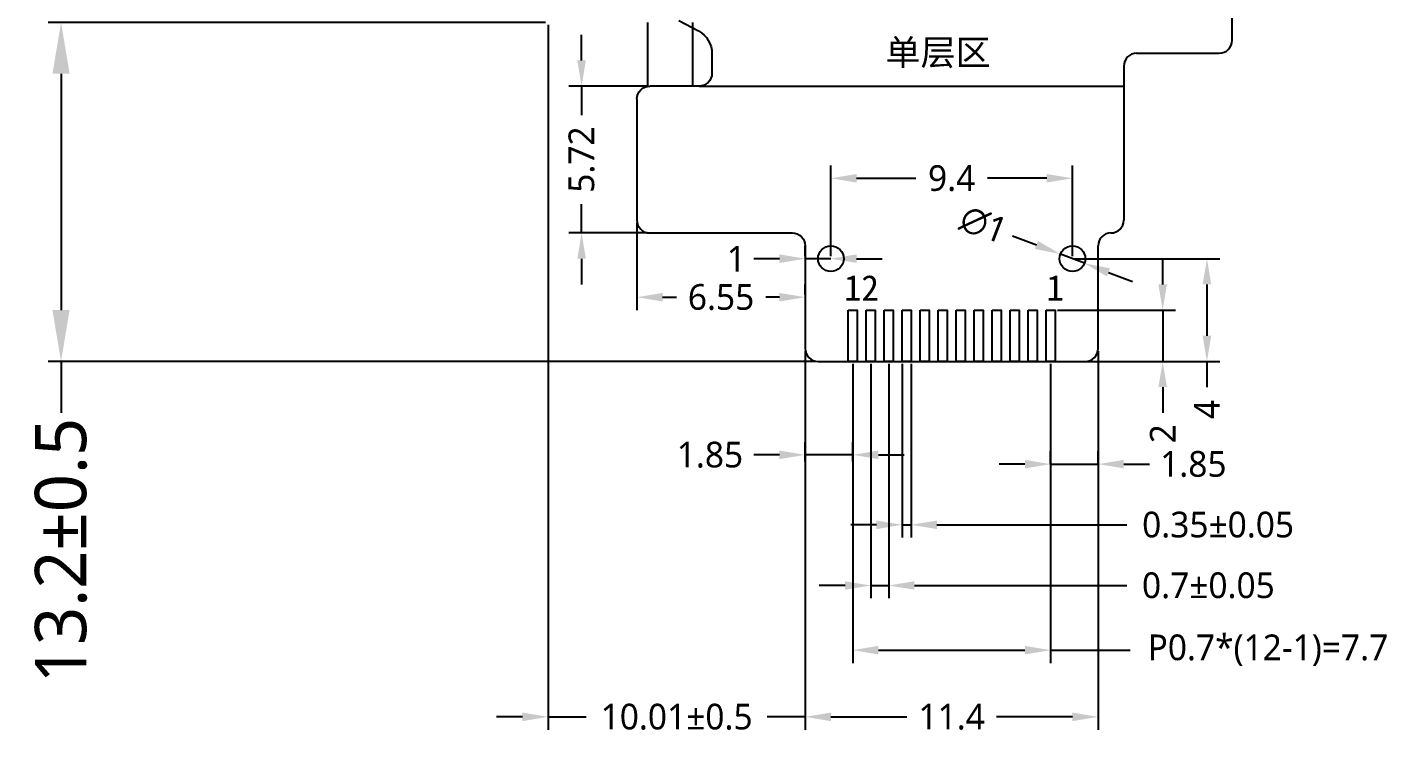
# Model space of a CAD drawing. Header units: millimetres. Extents: x 830 to 1412, y 1788 to 1993.
# Drawn here: x 869.8 to 922.9, y 1859.6 to 1887.1 of the extents above; entities that cross this region are included whole.
import ezdxf

# ---------------------------------------------------------------- set-up
doc = ezdxf.new("R2010")
doc.units = ezdxf.units.MM
for name, color, linetype in [('2-BL-FPC', 2, 'Continuous'), ('3-LCD', 4, 'Continuous'), ('3-LCD-FPC', 40, 'Continuous'), ('6-标注', 255, 'Continuous')]:
    doc.layers.add(name, color=color, linetype=linetype)
doc.styles.add('PIN文字1', font='', dxfattribs={"height": 4})
doc.styles.add('宋体', font='')
doc.styles.get('PIN文字1').set_extended_font_data('Microsoft YaHei')
doc.styles.get('宋体').set_extended_font_data('Microsoft YaHei')
doc.dimstyles.new('ZY-G1-0.05', dxfattribs={"dimtxt": 1, "dimasz": 1, "dimexe": 0.5, "dimexo": 0.1, "dimgap": 0.5, "dimtad": 0, "dimdsep": 46, "dimtxsty": '宋体', "dimcen": 2, "dimclrd": 7, "dimclre": 7, "dimclrt": 7, "dimadec": 0, "dimazin": 2, "dimtol": 1, "dimtp": 0.05, "dimtm": 0.05, "dimtfac": 1, "dimtmove": 0, "dimatfit": 3, "dimfxl": 1, "dimtolj": 1, "dimarcsym": 0})
doc.dimstyles.new('ZY-G1-0.1默认', dxfattribs={"dimtxt": 1, "dimasz": 1, "dimexe": 0.5, "dimexo": 0.1, "dimgap": 0.5, "dimtad": 0, "dimdsep": 46, "dimtxsty": '宋体', "dimcen": 2, "dimclrd": 7, "dimclre": 7, "dimclrt": 7, "dimadec": 0, "dimazin": 2, "dimtp": 0.1, "dimtm": 0.1, "dimtfac": 1, "dimtmove": 0, "dimatfit": 3, "dimfxl": 1, "dimtolj": 1, "dimarcsym": 0})
doc.dimstyles.new('ZY-G1-0.5', dxfattribs={"dimtxt": 1, "dimasz": 1, "dimexe": 0.5, "dimexo": 0.1, "dimgap": 0.5, "dimtad": 0, "dimdsep": 46, "dimtxsty": '宋体', "dimcen": 2, "dimclrd": 7, "dimclre": 7, "dimclrt": 7, "dimadec": 0, "dimazin": 2, "dimtol": 1, "dimtp": 0.5, "dimtm": 0.5, "dimtfac": 1, "dimtmove": 0, "dimatfit": 3, "dimfxl": 1, "dimtolj": 1, "dimarcsym": 0})
doc.dimstyles.new('ZY-G2-0.5', dxfattribs={"dimtxt": 2, "dimasz": 2, "dimexe": 0.5, "dimexo": 0.1, "dimgap": 0.1, "dimtad": 0, "dimdec": 3, "dimdsep": 46, "dimtxsty": '宋体', "dimcen": 2, "dimclrd": 7, "dimclre": 7, "dimclrt": 7, "dimadec": 0, "dimazin": 2, "dimtol": 1, "dimtp": 0.5, "dimtm": 0.5, "dimtfac": 1, "dimtdec": 3, "dimtmove": 0, "dimatfit": 3, "dimfxl": 1, "dimtolj": 1, "dimarcsym": 0})

# ---------------------------------------------------------------- blocks, each defined once
blk = doc.blocks.new('*D323')
at = {"layer": '6-标注', "color": 7, "lineweight": -2, "transparency": 16777216}
for p, q in [((900.083, 1874.459), (900.083, 1859.722)), ((911.483, 1874.459), (911.483, 1859.722)), ((901.083, 1860.222), (904.042, 1860.222)), ((910.483, 1860.222), (907.524, 1860.222))]:
    blk.add_line(p, q, dxfattribs=at)
at = {"layer": '6-标注', "color": 7, "transparency": 16777216}
for points in [[(901.083, 1860.389), (901.083, 1860.055), (900.083, 1860.222)], [(910.483, 1860.389), (910.483, 1860.055), (911.483, 1860.222)]]:
    blk.add_solid(points, dxfattribs=at)
at = {"layer": 'Defpoints', "color": 0, "transparency": 16777216}
for p in [(900.083, 1874.559), (911.483, 1874.559), (900.083, 1860.222)]:
    blk.add_point(p, dxfattribs=at)
at = {"layer": '6-标注', "color": 7, "transparency": 16777216, "insert": (905.783, 1860.222), "char_height": 1, "attachment_point": 5, "style": '宋体'}
blk.add_mtext('\\A1;11.4', dxfattribs=at)
blk = doc.blocks.new('*D324')
at = {"layer": '6-标注', "color": 7, "lineweight": -2, "transparency": 16777216}
for p, q in [((901.933, 1873.959), (901.933, 1862.318)), ((909.633, 1873.959), (909.633, 1862.318)), ((902.933, 1862.818), (908.633, 1862.818)), ((909.633, 1862.818), (912.734, 1862.818))]:
    blk.add_line(p, q, dxfattribs=at)
at = {"layer": '6-标注', "color": 7, "transparency": 16777216}
for points in [[(902.933, 1862.985), (902.933, 1862.652), (901.933, 1862.818)], [(908.633, 1862.985), (908.633, 1862.652), (909.633, 1862.818)]]:
    blk.add_solid(points, dxfattribs=at)
at = {"layer": 'Defpoints', "color": 0, "transparency": 16777216}
for p in [(901.933, 1874.059), (909.633, 1874.059), (909.633, 1862.818)]:
    blk.add_point(p, dxfattribs=at)
at = {"layer": '6-标注', "color": 7, "transparency": 16777216, "insert": (918.091, 1862.818), "char_height": 1, "attachment_point": 5, "style": '宋体'}
blk.add_mtext('\\A1;P0.7*(12-1)=7.7', dxfattribs=at)
blk = doc.blocks.new('*D325')
at = {"layer": '6-标注', "color": 7, "lineweight": -2, "transparency": 16777216}
for p, q in [((902.633, 1873.959), (902.633, 1864.836)), ((903.333, 1873.959), (903.333, 1864.836)), ((901.633, 1865.336), (900.633, 1865.336)), ((902.633, 1865.336), (903.333, 1865.336)), ((904.333, 1865.336), (912.605, 1865.336))]:
    blk.add_line(p, q, dxfattribs=at)
at = {"layer": '6-标注', "color": 7, "transparency": 16777216}
for points in [[(901.633, 1865.503), (901.633, 1865.17), (902.633, 1865.336)], [(904.333, 1865.503), (904.333, 1865.17), (903.333, 1865.336)]]:
    blk.add_solid(points, dxfattribs=at)
at = {"layer": 'Defpoints', "color": 0, "transparency": 16777216}
for p in [(902.633, 1874.059), (903.333, 1874.059), (903.333, 1865.336)]:
    blk.add_point(p, dxfattribs=at)
at = {"layer": '6-标注', "color": 7, "transparency": 16777216, "insert": (915.775, 1865.336), "char_height": 1, "attachment_point": 5, "style": '宋体'}
blk.add_mtext('\\A1;0.7±0.05', dxfattribs=at)
blk = doc.blocks.new('*D326')
at = {"layer": '6-标注', "color": 7, "lineweight": -2, "transparency": 16777216}
for p, q in [((903.858, 1873.959), (903.858, 1867.199)), ((904.208, 1873.959), (904.208, 1867.199)), ((902.858, 1867.699), (901.858, 1867.699)), ((903.858, 1867.699), (904.208, 1867.699)), ((905.208, 1867.699), (912.594, 1867.699))]:
    blk.add_line(p, q, dxfattribs=at)
at = {"layer": '6-标注', "color": 7, "transparency": 16777216}
for points in [[(902.858, 1867.865), (902.858, 1867.532), (903.858, 1867.699)], [(905.208, 1867.865), (905.208, 1867.532), (904.208, 1867.699)]]:
    blk.add_solid(points, dxfattribs=at)
at = {"layer": 'Defpoints', "color": 0, "transparency": 16777216}
for p in [(903.858, 1874.059), (904.208, 1874.059), (904.208, 1867.699)]:
    blk.add_point(p, dxfattribs=at)
at = {"layer": '6-标注', "color": 7, "transparency": 16777216, "insert": (916.152, 1867.699), "char_height": 1, "attachment_point": 5, "style": '宋体'}
blk.add_mtext('\\A1;0.35±0.05', dxfattribs=at)
blk = doc.blocks.new('*D317')
at = {"layer": '6-标注', "color": 7, "lineweight": -2, "transparency": 16777216}
for p, q in [((909.633, 1870.064), (909.633, 1870.56)), ((911.483, 1870.064), (911.483, 1870.56)), ((908.633, 1870.06), (907.633, 1870.06)), ((909.633, 1870.06), (911.483, 1870.06)), ((912.483, 1870.06), (913.483, 1870.06))]:
    blk.add_line(p, q, dxfattribs=at)
at = {"layer": '6-标注', "color": 7, "transparency": 16777216}
for points in [[(908.633, 1870.226), (908.633, 1869.893), (909.633, 1870.06)], [(912.483, 1870.226), (912.483, 1869.893), (911.483, 1870.06)]]:
    blk.add_solid(points, dxfattribs=at)
at = {"layer": 'Defpoints', "color": 0, "transparency": 16777216}
for p in [(909.633, 1869.964), (911.483, 1870.06), (911.483, 1869.964)]:
    blk.add_point(p, dxfattribs=at)
at = {"layer": '6-标注', "color": 7, "transparency": 16777216, "insert": (915.189, 1870.06), "char_height": 1, "attachment_point": 5, "style": '宋体'}
blk.add_mtext('\\A1;1.85', dxfattribs=at)
blk = doc.blocks.new('*D318')
at = {"layer": '6-标注', "color": 7, "lineweight": -2, "transparency": 16777216}
for p, q in [((899.083, 1870.422), (898.083, 1870.422)), ((900.083, 1870.16), (900.083, 1870.922)), ((901.933, 1870.422), (900.083, 1870.422)), ((901.933, 1870.16), (901.933, 1870.922)), ((902.933, 1870.422), (903.933, 1870.422))]:
    blk.add_line(p, q, dxfattribs=at)
at = {"layer": '6-标注', "color": 7, "transparency": 16777216}
for points in [[(899.083, 1870.588), (899.083, 1870.255), (900.083, 1870.422)], [(902.933, 1870.588), (902.933, 1870.255), (901.933, 1870.422)]]:
    blk.add_solid(points, dxfattribs=at)
at = {"layer": 'Defpoints', "color": 0, "transparency": 16777216}
for p in [(901.933, 1870.422), (900.083, 1870.06), (901.933, 1870.06)]:
    blk.add_point(p, dxfattribs=at)
at = {"layer": '6-标注', "color": 7, "transparency": 16777216, "insert": (896.377, 1870.422), "char_height": 1, "attachment_point": 5, "style": '宋体'}
blk.add_mtext('\\A1;1.85', dxfattribs=at)
blk = doc.blocks.new('*D327')
at = {"layer": '6-标注', "color": 7, "lineweight": -2, "transparency": 16777216}
for p, q in [((901.083, 1878.159), (901.083, 1881.689)), ((910.483, 1878.159), (910.483, 1881.689)), ((902.083, 1881.189), (904.393, 1881.189)), ((909.483, 1881.189), (907.173, 1881.189))]:
    blk.add_line(p, q, dxfattribs=at)
at = {"layer": '6-标注', "color": 7, "transparency": 16777216}
for points in [[(902.083, 1881.356), (902.083, 1881.022), (901.083, 1881.189)], [(909.483, 1881.356), (909.483, 1881.022), (910.483, 1881.189)]]:
    blk.add_solid(points, dxfattribs=at)
at = {"layer": 'Defpoints', "color": 0, "transparency": 16777216}
for p in [(910.483, 1881.189), (901.083, 1878.059), (910.483, 1878.059)]:
    blk.add_point(p, dxfattribs=at)
at = {"layer": '6-标注', "color": 7, "transparency": 16777216, "insert": (905.783, 1881.189), "char_height": 1, "attachment_point": 5, "style": '宋体'}
blk.add_mtext('\\A1;9.4', dxfattribs=at)
blk = doc.blocks.new('*D328')
at = {"layer": '6-标注', "color": 7, "lineweight": -2, "transparency": 16777216}
for p, q in [((910.583, 1878.059), (916.217, 1878.059)), ((915.717, 1877.059), (915.717, 1875.059)), ((911.083, 1874.059), (916.217, 1874.059)), ((915.717, 1874.059), (915.717, 1873.059))]:
    blk.add_line(p, q, dxfattribs=at)
at = {"layer": '6-标注', "color": 7, "transparency": 16777216}
for points in [[(915.551, 1877.059), (915.884, 1877.059), (915.717, 1878.059)], [(915.551, 1875.059), (915.884, 1875.059), (915.717, 1874.059)]]:
    blk.add_solid(points, dxfattribs=at)
at = {"layer": 'Defpoints', "color": 0, "transparency": 16777216}
for p in [(910.483, 1878.059), (910.983, 1874.059), (915.717, 1874.059)]:
    blk.add_point(p, dxfattribs=at)
at = {"layer": '6-标注', "color": 7, "transparency": 16777216, "insert": (915.717, 1872.19), "char_height": 1, "attachment_point": 5, "rotation": 90, "style": '宋体'}
blk.add_mtext('\\A1;4', dxfattribs=at)
blk = doc.blocks.new('*D329')
at = {"layer": '6-标注', "color": 7, "lineweight": -2, "transparency": 16777216}
for p, q in [((900.083, 1878.159), (900.083, 1878.559)), ((901.083, 1878.159), (901.083, 1878.559)), ((899.083, 1878.059), (898.083, 1878.059)), ((901.083, 1878.059), (900.083, 1878.059)), ((902.083, 1878.059), (903.083, 1878.059))]:
    blk.add_line(p, q, dxfattribs=at)
at = {"layer": '6-标注', "color": 7, "transparency": 16777216}
for points in [[(899.083, 1878.226), (899.083, 1877.893), (900.083, 1878.059)], [(902.083, 1878.226), (902.083, 1877.893), (901.083, 1878.059)]]:
    blk.add_solid(points, dxfattribs=at)
at = {"layer": 'Defpoints', "color": 0, "transparency": 16777216}
for p in [(900.083, 1878.059), (900.083, 1878.059), (901.083, 1878.059)]:
    blk.add_point(p, dxfattribs=at)
at = {"layer": '6-标注', "color": 7, "transparency": 16777216, "insert": (897.405, 1878.059), "char_height": 1, "attachment_point": 5, "style": '宋体'}
blk.add_mtext('\\A1;1', dxfattribs=at)
blk = doc.blocks.new('*D330')
at = {"layer": '6-标注', "color": 7, "lineweight": -2, "transparency": 16777216}
for p, q in [((908.147, 1878.95), (909.081, 1878.594)), ((910.95, 1877.881), (910.016, 1878.238)), ((911.884, 1877.525), (912.819, 1877.169))]:
    blk.add_line(p, q, dxfattribs=at)
at = {"layer": '6-标注', "color": 7, "transparency": 16777216}
for points in [[(909.141, 1878.75), (909.022, 1878.438), (910.016, 1878.238)], [(911.944, 1877.681), (911.825, 1877.369), (910.95, 1877.881)]]:
    blk.add_solid(points, dxfattribs=at)
at = {"layer": 'Defpoints', "color": 0, "transparency": 16777216}
for p in [(910.016, 1878.238), (910.95, 1877.881)]:
    blk.add_point(p, dxfattribs=at)
at = {"layer": '6-标注', "color": 7, "transparency": 16777216, "insert": (907.027, 1879.378), "char_height": 1, "attachment_point": 5, "rotation": 339.1248, "style": '宋体'}
blk.add_mtext('\\A1;∅1', dxfattribs=at)
blk = doc.blocks.new('*D331')
at = {"layer": '6-标注', "color": 7, "lineweight": -2, "transparency": 16777216}
for p, q in [((893.535, 1879.459), (893.535, 1876.059)), ((900.083, 1876.659), (900.083, 1877.059)), ((894.535, 1876.559), (895.072, 1876.559)), ((899.083, 1876.559), (898.545, 1876.559))]:
    blk.add_line(p, q, dxfattribs=at)
at = {"layer": '6-标注', "color": 7, "transparency": 16777216}
for points in [[(894.535, 1876.726), (894.535, 1876.393), (893.535, 1876.559)], [(899.083, 1876.726), (899.083, 1876.393), (900.083, 1876.559)]]:
    blk.add_solid(points, dxfattribs=at)
at = {"layer": 'Defpoints', "color": 0, "transparency": 16777216}
for p in [(893.535, 1879.559), (900.083, 1876.559), (900.083, 1876.559)]:
    blk.add_point(p, dxfattribs=at)
at = {"layer": '6-标注', "color": 7, "transparency": 16777216, "insert": (896.809, 1876.559), "char_height": 1, "attachment_point": 5, "style": '宋体'}
blk.add_mtext('\\A1;6.55', dxfattribs=at)
blk = doc.blocks.new('*D332')
at = {"layer": '6-标注', "color": 7, "lineweight": -2, "transparency": 16777216}
for p, q in [((891.381, 1885.776), (891.381, 1886.776)), ((893.935, 1884.776), (890.881, 1884.776)), ((891.381, 1884.776), (891.381, 1883.649)), ((891.381, 1879.059), (891.381, 1880.187)), ((893.935, 1879.059), (890.881, 1879.059)), ((891.381, 1878.059), (891.381, 1877.059))]:
    blk.add_line(p, q, dxfattribs=at)
at = {"layer": '6-标注', "color": 7, "transparency": 16777216}
for points in [[(891.215, 1885.776), (891.548, 1885.776), (891.381, 1884.776)], [(891.215, 1878.059), (891.548, 1878.059), (891.381, 1879.059)]]:
    blk.add_solid(points, dxfattribs=at)
at = {"layer": 'Defpoints', "color": 0, "transparency": 16777216}
for p in [(894.035, 1884.776), (891.381, 1879.059), (894.035, 1879.059)]:
    blk.add_point(p, dxfattribs=at)
at = {"layer": '6-标注', "color": 7, "transparency": 16777216, "insert": (891.381, 1881.918), "char_height": 1, "attachment_point": 5, "rotation": 90, "style": '宋体'}
blk.add_mtext('\\A1;5.72', dxfattribs=at)
blk = doc.blocks.new('*D344')
at = {"layer": '6-标注', "color": 7, "lineweight": -2, "transparency": 16777216}
for p, q in [((913.996, 1877.059), (913.996, 1878.059)), ((909.908, 1876.059), (914.496, 1876.059)), ((913.996, 1876.059), (913.996, 1874.059)), ((909.908, 1874.059), (914.496, 1874.059)), ((913.996, 1873.059), (913.996, 1872.059))]:
    blk.add_line(p, q, dxfattribs=at)
at = {"layer": '6-标注', "color": 7, "transparency": 16777216}
for points in [[(913.829, 1877.059), (914.162, 1877.059), (913.996, 1876.059)], [(913.829, 1873.059), (914.162, 1873.059), (913.996, 1874.059)]]:
    blk.add_solid(points, dxfattribs=at)
at = {"layer": 'Defpoints', "color": 0, "transparency": 16777216}
for p in [(909.808, 1876.059), (909.808, 1874.059), (913.996, 1874.059)]:
    blk.add_point(p, dxfattribs=at)
at = {"layer": '6-标注', "color": 7, "transparency": 16777216, "insert": (913.996, 1871.245), "char_height": 1, "attachment_point": 5, "rotation": 90, "style": '宋体'}
blk.add_mtext('\\A1;2', dxfattribs=at)
blk = doc.blocks.new('*D352')
at = {"layer": '3-LCD', "color": 7, "lineweight": -2, "transparency": 16777216}
for p, q in [((889.976, 1887.259), (870.623, 1887.259)), ((871.123, 1885.259), (871.123, 1876.059)), ((900.483, 1874.059), (870.623, 1874.059)), ((871.123, 1874.059), (871.123, 1872.059))]:
    blk.add_line(p, q, dxfattribs=at)
at = {"layer": '3-LCD', "color": 7, "transparency": 16777216}
for points in [[(870.789, 1885.259), (871.456, 1885.259), (871.123, 1887.259)], [(870.789, 1876.059), (871.456, 1876.059), (871.123, 1874.059)]]:
    blk.add_solid(points, dxfattribs=at)
at = {"layer": 'Defpoints', "color": 0, "transparency": 16777216}
for p in [(890.076, 1887.259), (871.123, 1874.059), (900.583, 1874.059)]:
    blk.add_point(p, dxfattribs=at)
at = {"layer": '3-LCD', "color": 7, "transparency": 16777216, "insert": (871.123, 1866.697), "char_height": 2, "attachment_point": 5, "rotation": 90, "style": '宋体'}
blk.add_mtext('\\A1;13.2±0.5', dxfattribs=at)
blk = doc.blocks.new('*D353')
at = {"layer": '3-LCD', "color": 7, "lineweight": -2, "transparency": 16777216}
for p, q in [((890.076, 1887.159), (890.076, 1859.722)), ((900.083, 1874.459), (900.083, 1859.722)), ((889.076, 1860.222), (888.076, 1860.222)), ((890.076, 1860.222), (891.561, 1860.222)), ((900.083, 1860.222), (898.598, 1860.222)), ((901.083, 1860.222), (902.083, 1860.222))]:
    blk.add_line(p, q, dxfattribs=at)
at = {"layer": '3-LCD', "color": 7, "transparency": 16777216}
for points in [[(889.076, 1860.389), (889.076, 1860.055), (890.076, 1860.222)], [(901.083, 1860.389), (901.083, 1860.055), (900.083, 1860.222)]]:
    blk.add_solid(points, dxfattribs=at)
at = {"layer": 'Defpoints', "color": 0, "transparency": 16777216}
for p in [(890.076, 1887.259), (900.083, 1874.559), (890.076, 1860.222)]:
    blk.add_point(p, dxfattribs=at)
at = {"layer": '3-LCD', "color": 7, "transparency": 16777216, "insert": (895.079, 1860.222), "char_height": 1, "attachment_point": 5, "style": '宋体'}
blk.add_mtext('\\A1;10.01±0.5', dxfattribs=at)

msp = doc.modelspace()

# ---------------------------------------------------------------- linework, layer by layer
at = {"layer": '2-BL-FPC'}
for p, q in [((893.9492, 1887.2595), (893.9492, 1884.7689)), ((895.6992, 1887.2595), (895.6992, 1884.7763))]:
    msp.add_line(p, q, dxfattribs=at)
at = {"layer": '3-LCD-FPC'}
for p, q in [((912.4829, 1885.5595), (912.4829, 1879.5595)), ((895.9542, 1884.7763), (912.4829, 1884.7763)), ((911.9829, 1879.0595), (911.9829, 1879.0595)), ((911.4829, 1874.5595), (911.4829, 1878.5595))]:
    msp.add_line(p, q, dxfattribs=at)
msp.add_lwpolyline([(912.9829, 1886.0595), (916.1963, 1886.0595, 0.4142136), (916.6963, 1886.5595), (916.6963, 1888.4885)], format="xyb", dxfattribs=at)
at = {"layer": '3-LCD-FPC', "color": 40}
for points in [[(895.1599, 1887.3363), (895.9271, 1886.9245)], [(896.4542, 1886.0434), (896.4542, 1885.2763)], [(895.9542, 1884.7763), (894.0348, 1884.7763)]]:
    msp.add_lwpolyline(points, dxfattribs=at)
for points in [[(895.9271, 1886.9245, -0.2762768), (896.4542, 1886.0434)], [(893.5348, 1884.2763, -0.4142136), (894.0348, 1884.7763)], [(896.4542, 1885.2763, -0.4142136), (895.9542, 1884.7763)], [(893.5348, 1884.2763), (893.5348, 1879.5595, 0.4142136), (894.0348, 1879.0595), (899.5829, 1879.0595, -0.4142136), (900.0829, 1878.5595), (900.0829, 1874.5595, 0.4142136), (900.5829, 1874.0595), (910.9829, 1874.0595)]]:
    msp.add_lwpolyline(points, format="xyb", dxfattribs=at)
at = {"layer": '3-LCD-FPC'}
for points in [[(901.7579, 1876.0595), (902.1079, 1876.0595), (902.1079, 1874.0595), (901.7579, 1874.0595)], [(902.4579, 1876.0595), (902.8079, 1876.0595), (902.8079, 1874.0595), (902.4579, 1874.0595)], [(903.1579, 1876.0595), (903.5079, 1876.0595), (903.5079, 1874.0595), (903.1579, 1874.0595)], [(903.8579, 1876.0595), (904.2079, 1876.0595), (904.2079, 1874.0595), (903.8579, 1874.0595)], [(904.5579, 1876.0595), (904.9079, 1876.0595), (904.9079, 1874.0595), (904.5579, 1874.0595)], [(905.2579, 1876.0595), (905.6079, 1876.0595), (905.6079, 1874.0595), (905.2579, 1874.0595)], [(905.9579, 1876.0595), (906.3079, 1876.0595), (906.3079, 1874.0595), (905.9579, 1874.0595)], [(906.6579, 1876.0595), (907.0079, 1876.0595), (907.0079, 1874.0595), (906.6579, 1874.0595)], [(907.3579, 1876.0595), (907.7079, 1876.0595), (907.7079, 1874.0595), (907.3579, 1874.0595)], [(908.0579, 1876.0595), (908.4079, 1876.0595), (908.4079, 1874.0595), (908.0579, 1874.0595)], [(908.7579, 1876.0595), (909.1079, 1876.0595), (909.1079, 1874.0595), (908.7579, 1874.0595)], [(909.4579, 1876.0595), (909.8079, 1876.0595), (909.8079, 1874.0595), (909.4579, 1874.0595)]]:
    msp.add_lwpolyline(points, close=True, dxfattribs=at)
for centre in [(901.0829, 1878.0595), (910.4829, 1878.0595)]:
    msp.add_circle(centre, 0.5, dxfattribs=at)
for centre, start, end in [((912.9829, 1885.5595), 90, 180), ((911.9829, 1879.5595), 270, 0), ((911.9829, 1878.5595), 90, 180), ((910.9829, 1874.5595), 270, 0)]:
    msp.add_arc(centre, 0.5, start, end, dxfattribs=at)

# ---------------------------------------------------------------- texts
at = {"layer": '3-LCD-FPC', "char_height": 1, "attachment_point": 1, "style": 'PIN文字1'}
for s, width, insert in [('\\pi3.49124;单层区', 10.855952, (899.7169, 1886.5915)), ('{\\Ftxt|c0;1\\Ftxt|c134;2}', 1.18723, (901.5925, 1877.4201)), ('{\\Ftxt|c0;1}', 1.18723, (909.4708, 1877.4201))]:
    msp.add_mtext_dynamic_manual_height_columns(s, width=width, gutter_width=20, heights=[0], dxfattribs=dict(at, insert=insert))

# ---------------------------------------------------------------- dimensions: what is measured, and where the dimension line sits
at = {"layer": '3-LCD'}
dim = msp.add_linear_dim(base=(871.1226, 1874.0595), p1=(890.0758, 1887.2595), p2=(900.5829, 1874.0595), angle=90, dimstyle='ZY-G2-0.5', dxfattribs=at)
dim.commit()
dim.dimension.update_dxf_attribs({"geometry": '*D352', "text_midpoint": (871.1226, 1866.6974), "dimtype": 160})
dim = msp.add_linear_dim(base=(890.0758, 1860.2221), p1=(900.0829, 1874.5595), p2=(890.0758, 1887.2595), dimstyle='ZY-G1-0.5', dxfattribs=at)
dim.commit()
dim.dimension.update_dxf_attribs({"geometry": '*D353', "text_midpoint": (895.0793, 1860.2221)})
at = {"layer": '6-标注', "color": 41}
for base, p1, p2, picture, middle in [((891.3815, 1879.0595), (894.0348, 1884.7763), (894.0348, 1879.0595), '*D332', (891.3815, 1881.9179)), ((915.7175, 1874.0595), (910.4829, 1878.0595), (910.9829, 1874.0595), '*D328', (915.7175, 1872.1899))]:
    dim = msp.add_linear_dim(base=base, p1=p1, p2=p2, angle=90, dimstyle='ZY-G1-0.1默认', dxfattribs=at)
    dim.commit()
    dim.dimension.update_dxf_attribs({"geometry": picture, "text_midpoint": middle})
for base, p1, p2, picture, middle in [((910.4829, 1881.189), (901.0829, 1878.0595), (910.4829, 1878.0595), '*D327', (905.7829, 1881.189)), ((900.0829, 1876.5595), (893.5348, 1879.5595), (900.0829, 1876.5595), '*D331', (896.8089, 1876.5595)), ((900.0829, 1878.0595), (901.0829, 1878.0595), (900.0829, 1878.0595), '*D329', (897.4047, 1878.0595)), ((911.4829, 1870.0597), (909.6329, 1869.9636), (911.4829, 1869.9636), '*D317', (915.1892, 1870.0597))]:
    dim = msp.add_linear_dim(base=base, p1=p1, p2=p2, dimstyle='ZY-G1-0.1默认', dxfattribs=at)
    dim.commit()
    dim.dimension.update_dxf_attribs({"geometry": picture, "text_midpoint": middle})
dim = msp.add_diameter_dim_2p(p1=(910.9501, 1877.8813), p2=(910.0157, 1878.2377), dimstyle='ZY-G1-0.1默认', dxfattribs=at)
dim.commit()
dim.dimension.update_dxf_attribs({"geometry": '*D330', "text_midpoint": (907.0267, 1879.3776)})
dim = msp.add_linear_dim(base=(913.9956, 1874.0595), p1=(909.8079, 1876.0595), p2=(909.8079, 1874.0595), angle=90, dimstyle='ZY-G1-0.1默认', dxfattribs=at)
dim.commit()
dim.dimension.update_dxf_attribs({"geometry": '*D344', "text_midpoint": (913.9956, 1871.2451), "dimtype": 160})
for base, p1, p2, dimstyle, picture, middle in [((900.0829, 1860.2221), (911.4829, 1874.5595), (900.0829, 1874.5595), 'ZY-G1-0.1默认', '*D323', (905.7829, 1860.2221)), ((903.3329, 1865.3363), (902.6329, 1874.0595), (903.3329, 1874.0595), 'ZY-G1-0.05', '*D325', (915.7747, 1865.3363)), ((904.2079, 1867.6988), (903.8579, 1874.0595), (904.2079, 1874.0595), 'ZY-G1-0.05', '*D326', (916.152, 1867.6988)), ((901.9329, 1870.4217), (900.0829, 1870.0597), (901.9329, 1870.0597), 'ZY-G1-0.1默认', '*D318', (896.3767, 1870.4217))]:
    dim = msp.add_linear_dim(base=base, p1=p1, p2=p2, dimstyle=dimstyle, dxfattribs=at)
    dim.commit()
    dim.dimension.update_dxf_attribs({"geometry": picture, "text_midpoint": middle, "dimtype": 160})
dim = msp.add_linear_dim(base=(909.6329, 1862.8183), p1=(901.9329, 1874.0595), p2=(909.6329, 1874.0595), text='P0.7*(12-1)=<>', dimstyle='ZY-G1-0.1默认', dxfattribs=at)
dim.commit()
dim.dimension.update_dxf_attribs({"geometry": '*D324', "text_midpoint": (918.0906, 1862.8183), "dimtype": 160})

doc.saveas('drawing.dxf')
